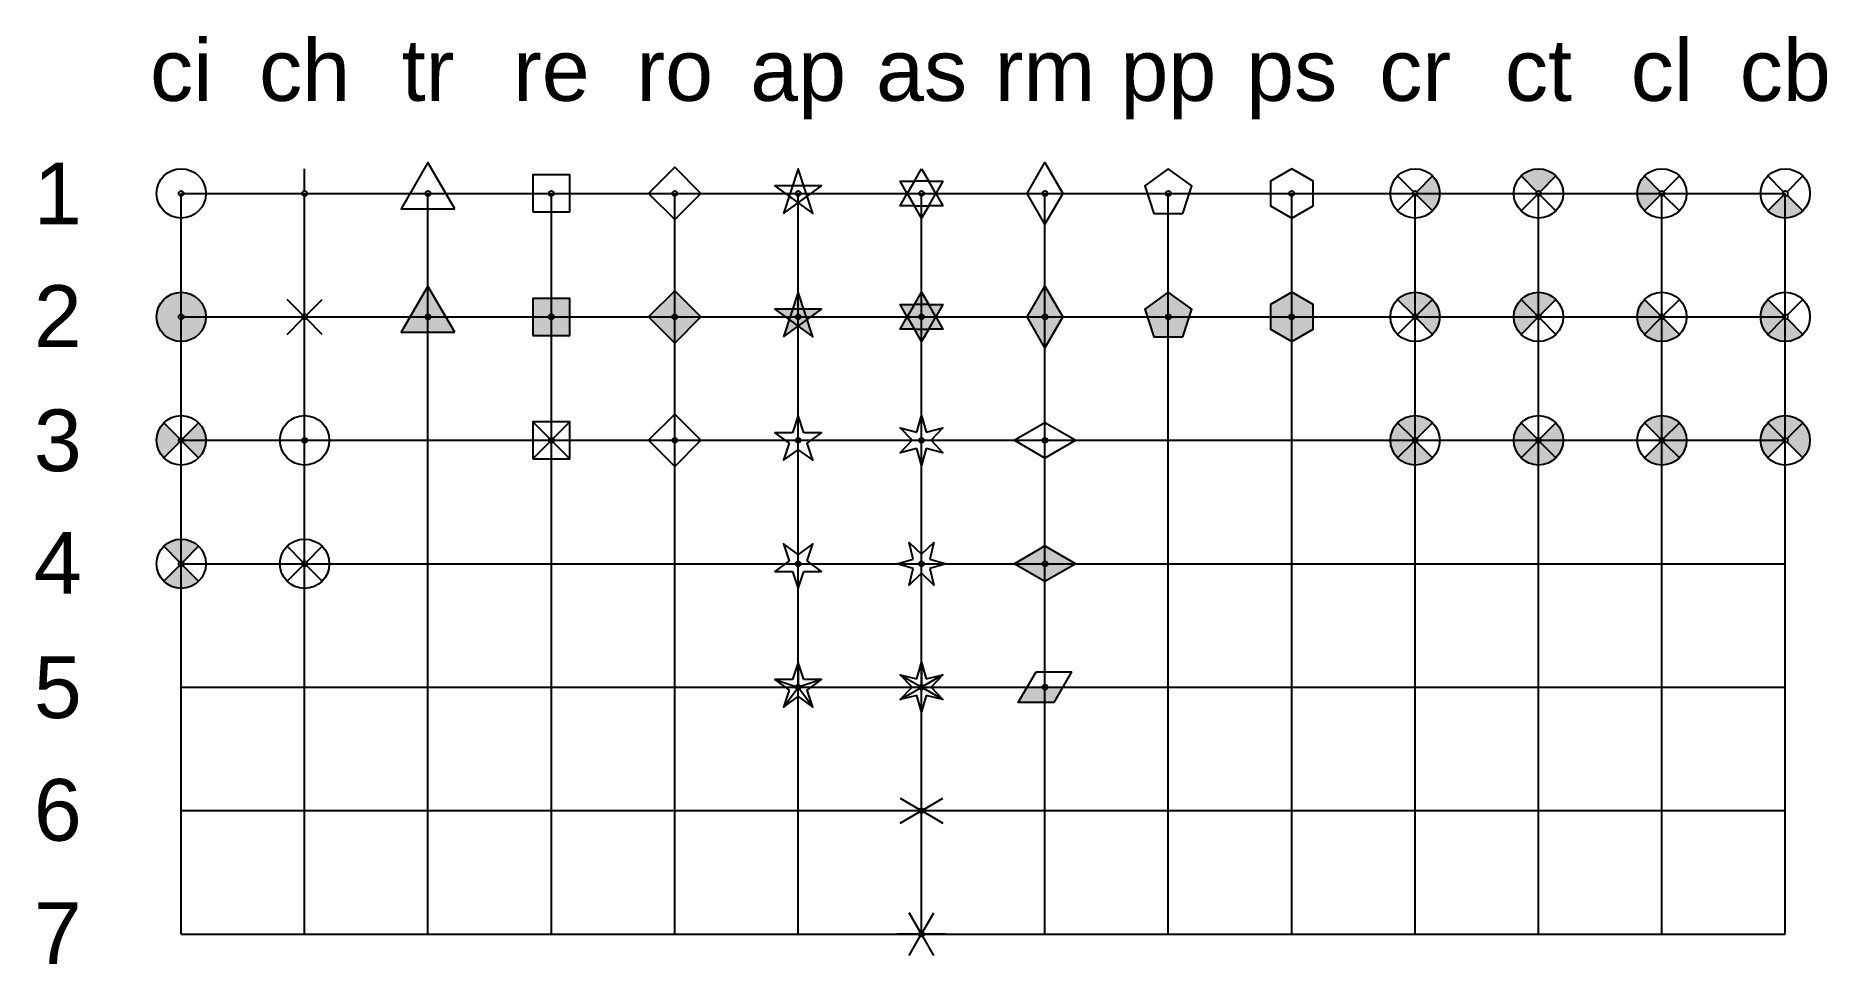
# Model space of a CAD drawing. Header units: millimetres. Extents: x -5.9 to 66.7, y 18.8 to 56.4.
import ezdxf
from ezdxf.enums import TextEntityAlignment as Align

# ---------------------------------------------------------------- set-up
doc = ezdxf.new("R2010")
doc.units = ezdxf.units.MM
doc.layers.add('1', color=1, linetype='Continuous')
doc.styles.get("Standard").update_dxf_attribs({"font": 'arial.ttf'})

# ---------------------------------------------------------------- blocks, each defined once
blk = doc.blocks.new('ci-01')
at = {"color": 0}
for radius in [1, 0.1]:
    blk.add_circle((0, 0), radius, dxfattribs=at)
blk = doc.blocks.new('ci-02')
h = blk.add_hatch(color=0)
h.dxf.hatch_style = 1
h.paths.add_polyline_path([(1, 0, 1), (-1, 0, 1)])
h.paths.add_polyline_path([(-0.1, 0, -1), (0.1, 0, -1)], flags=16)
at = {"color": 0}
for radius in [1, 0.1]:
    blk.add_circle((0, 0), radius, dxfattribs=at)
blk = doc.blocks.new('ci-03')
h = blk.add_hatch(color=0)
h.dxf.hatch_style = 1
edge = h.paths.add_edge_path()
edge.add_arc((0, 0), 1, 0, 45)
edge.add_line((0.707, 0.707), (0.071, 0.071))
edge.add_arc((0, 0), 0.1, 0, 45, ccw=False)
edge.add_arc((0, 0), 0.1, -45, 0, ccw=False)
edge.add_line((0.071, -0.071), (0.707, -0.707))
edge.add_arc((0, 0), 1, 315, 360)
edge = h.paths.add_edge_path()
edge.add_arc((0, 0), 0.1, 135, 180, ccw=False)
edge.add_line((-0.071, 0.071), (-0.707, 0.707))
edge.add_arc((0, 0), 1, 135, 180)
edge.add_arc((0, 0), 1, 180, 225)
edge.add_line((-0.707, -0.707), (-0.071, -0.071))
edge.add_arc((0, 0), 0.1, 180, 225, ccw=False)
for p, q in [((-0.071, 0.071), (-0.707, 0.707)), ((0.071, 0.071), (0.707, 0.707)), ((-0.707, -0.707), (-0.071, -0.071)), ((0.707, -0.707), (0.071, -0.071))]:
    blk.add_line(p, q)
at = {"color": 0}
for radius in [1, 0.1]:
    blk.add_circle((0, 0), radius, dxfattribs=at)
blk = doc.blocks.new('ci-04')
h = blk.add_hatch(color=0)
h.dxf.hatch_style = 1
edge = h.paths.add_edge_path()
edge.add_arc((0, 0), 1, 90, 135)
edge.add_line((-0.707, 0.707), (-0.071, 0.071))
edge.add_arc((0, 0), 0.1, 90, 135, ccw=False)
edge.add_arc((0, 0), 0.1, 45, 90, ccw=False)
edge.add_line((0.071, 0.071), (0.707, 0.707))
edge.add_arc((0, 0), 1, 405, 450)
edge = h.paths.add_edge_path()
edge.add_arc((0, 0), 0.1, 225, 270, ccw=False)
edge.add_line((-0.071, -0.071), (-0.707, -0.707))
edge.add_arc((0, 0), 1, 225, 270)
edge.add_arc((0, 0), 1, 270, 315)
edge.add_line((0.707, -0.707), (0.071, -0.071))
edge.add_arc((0, 0), 0.1, 270, 315, ccw=False)
for p, q in [((-0.071, 0.071), (-0.707, 0.707)), ((0.707, 0.707), (0.071, 0.071)), ((-0.071, -0.071), (-0.707, -0.707)), ((0.707, -0.707), (0.071, -0.071))]:
    blk.add_line(p, q)
at = {"color": 0}
for radius in [1, 0.1]:
    blk.add_circle((0, 0), radius, dxfattribs=at)
blk = doc.blocks.new('ch-01')
for p, q in [((0, 0.1), (0, 1)), ((-1, 0), (-0.1, 0)), ((0.1, 0), (1, 0)), ((0, -1), (0, -0.1))]:
    blk.add_line(p, q)
at = {"color": 0}
blk.add_circle((0, 0), 0.1, dxfattribs=at)
blk = doc.blocks.new('ch-02')
for p, q in [((-0.071, 0.071), (-0.707, 0.707)), ((0.071, 0.071), (0.707, 0.707)), ((-0.707, -0.707), (-0.071, -0.071)), ((0.707, -0.707), (0.071, -0.071))]:
    blk.add_line(p, q)
at = {"color": 0}
blk.add_circle((0, 0), 0.1, dxfattribs=at)
blk = doc.blocks.new('ch-03')
for p, q in [((0, 0.1), (0, 1)), ((-1, 0), (-0.1, 0)), ((0.1, 0), (1, 0)), ((0, -1), (0, -0.1))]:
    blk.add_line(p, q)
at = {"color": 0}
for radius in [1, 0.1]:
    blk.add_circle((0, 0), radius, dxfattribs=at)
blk = doc.blocks.new('tr-01')
blk.add_lwpolyline([(1.083, -0.625), (0, 1.25), (-1.083, -0.625)], close=True)
at = {"color": 0}
blk.add_circle((0, 0), 0.1, dxfattribs=at)
blk = doc.blocks.new('tr-02')
h = blk.add_hatch(color=0)
h.dxf.hatch_style = 1
h.paths.add_polyline_path([(0, 1.25), (-1.083, -0.625), (1.083, -0.625)])
h.paths.add_polyline_path([(-0.1, 0, -1), (0.1, 0, -1)], flags=16)
blk.add_lwpolyline([(1.083, -0.625), (0, 1.25), (-1.083, -0.625)], close=True)
at = {"color": 0}
blk.add_circle((0, 0), 0.1, dxfattribs=at)
blk = doc.blocks.new('re-01')
blk.add_lwpolyline([(-0.75, -0.75), (0.75, -0.75), (0.75, 0.75), (-0.75, 0.75)], close=True)
at = {"color": 0}
blk.add_circle((0, 0), 0.1, dxfattribs=at)
blk = doc.blocks.new('re-02')
h = blk.add_hatch(color=0)
h.dxf.hatch_style = 1
h.paths.add_polyline_path([(0.75, 0.75), (-0.75, 0.75), (-0.75, -0.75), (0.75, -0.75)])
h.paths.add_polyline_path([(-0.1, 0, -1), (0.1, 0, -1)], flags=16)
blk.add_lwpolyline([(-0.75, -0.75), (0.75, -0.75), (0.75, 0.75), (-0.75, 0.75)], close=True)
at = {"color": 0}
blk.add_circle((0, 0), 0.1, dxfattribs=at)
blk = doc.blocks.new('re-03')
at = {"color": 0}
for p, q in [((-0.75, 0.75), (-0.071, 0.071)), ((0.071, 0.071), (0.75, 0.75)), ((-0.75, -0.75), (-0.071, -0.071)), ((0.071, -0.071), (0.75, -0.75))]:
    blk.add_line(p, q, dxfattribs=at)
blk.add_lwpolyline([(-0.75, -0.75), (0.75, -0.75), (0.75, 0.75), (-0.75, 0.75)], close=True)
blk.add_circle((0, 0), 0.1, dxfattribs=at)
blk = doc.blocks.new('ro-01')
blk.add_lwpolyline([(0, -1.061), (1.061, 0), (0, 1.061), (-1.061, 0)], close=True)
at = {"color": 0}
blk.add_circle((0, 0), 0.1, dxfattribs=at)
blk = doc.blocks.new('ro-02')
h = blk.add_hatch(color=0)
h.dxf.hatch_style = 1
h.paths.add_polyline_path([(1.061, 0), (0, 1.061), (-1.061, 0), (0, -1.061)])
h.paths.add_polyline_path([(-0.1, 0, -1), (0.1, 0, -1)], flags=16)
blk.add_lwpolyline([(0, -1.061), (1.061, 0), (0, 1.061), (-1.061, 0)], close=True)
at = {"color": 0}
blk.add_circle((0, 0), 0.1, dxfattribs=at)
blk = doc.blocks.new('ro-03')
at = {"color": 0}
for p, q in [((0, 0.1), (0, 1.061)), ((-1.061, 0), (-0.1, 0)), ((0.1, 0), (1.061, 0)), ((0, -1.061), (0, -0.1))]:
    blk.add_line(p, q, dxfattribs=at)
blk.add_lwpolyline([(0, -1.061), (1.061, 0), (0, 1.061), (-1.061, 0)], close=True)
blk.add_circle((0, 0), 0.1, dxfattribs=at)
blk = doc.blocks.new('ap-01')
blk.add_lwpolyline([(-0.588, -0.809), (0.951, 0.309), (-0.951, 0.309), (0.588, -0.809), (0, 1)], close=True)
at = {"color": 0}
blk.add_circle((0, 0), 0.1, dxfattribs=at)
blk = doc.blocks.new('ap-02')
h = blk.add_hatch(color=0)
h.dxf.hatch_style = 1
h.paths.add_polyline_path([(0.225, 0.309), (-0.225, 0.309), (-0.363, -0.118), (0, -0.382), (0.363, -0.118)])
h.paths.add_polyline_path([(0.1, 0, -1), (-0.1, 0, -1)], flags=16)
h.paths.add_polyline_path([(0.951, 0.309), (0.225, 0.309), (0.363, -0.118)])
h.paths.add_polyline_path([(0, 1), (-0.225, 0.309), (0.225, 0.309)])
h.paths.add_polyline_path([(-0.225, 0.309), (-0.951, 0.309), (-0.363, -0.118)])
h.paths.add_polyline_path([(-0.363, -0.118), (-0.588, -0.809), (0, -0.382)])
h.paths.add_polyline_path([(0.363, -0.118), (0, -0.382), (0.588, -0.809)])
blk.add_lwpolyline([(-0.588, -0.809), (0.951, 0.309), (-0.951, 0.309), (0.588, -0.809), (0, 1)], close=True)
at = {"color": 0}
blk.add_circle((0, 0), 0.1, dxfattribs=at)
blk = doc.blocks.new('ap-03')
for points in [[(0.225, 0.309), (0, 1), (-0.225, 0.309)], [(-0.225, 0.309), (-0.951, 0.309), (-0.363, -0.118)], [(0, -0.382), (0.588, -0.809), (0.363, -0.118), (0.951, 0.309), (0.225, 0.309)], [(-0.363, -0.118), (-0.588, -0.809), (0, -0.382)]]:
    blk.add_lwpolyline(points)
at = {"color": 0}
blk.add_circle((0, 0), 0.1, dxfattribs=at)
blk = doc.blocks.new('as-01')
at = {"color": 0}
blk.add_lwpolyline([(0, 1), (0.289, 0.5), (0.866, 0.5), (0.577, 0), (0.866, -0.5), (0.289, -0.5), (0, -1), (-0.289, -0.5), (-0.866, -0.5), (-0.577, 0), (-0.866, 0.5), (-0.289, 0.5), (-0.577, 0), (-0.289, -0.5), (0.289, -0.5), (0.577, 0), (0.289, 0.5), (-0.289, 0.5)], close=True, dxfattribs=at)
blk.add_circle((0, 0), 0.1, dxfattribs=at)
blk = doc.blocks.new('as-02')
h = blk.add_hatch(color=0)
h.dxf.hatch_style = 1
h.paths.add_polyline_path([(0, 1), (-0.289, 0.5), (0.289, 0.5)])
h.paths.add_polyline_path([(0.866, 0.5), (0.289, 0.5), (0.577, 0)])
h.paths.add_polyline_path([(0.577, 0), (0.289, -0.5), (0.866, -0.5)])
h.paths.add_polyline_path([(-0.289, -0.5), (0, -1), (0.289, -0.5)])
h.paths.add_polyline_path([(-0.289, -0.5), (-0.577, 0), (-0.866, -0.5)])
h.paths.add_polyline_path([(-0.289, 0.5), (-0.866, 0.5), (-0.577, 0)])
h.paths.add_polyline_path([(-0.289, 0.5), (-0.577, 0), (-0.289, -0.5), (0.289, -0.5), (0.577, 0), (0.289, 0.5)])
h.paths.add_polyline_path([(0.1, 0, -1), (-0.1, 0, -1)], flags=16)
at = {"color": 0}
blk.add_lwpolyline([(0, 1), (0.289, 0.5), (0.866, 0.5), (0.577, 0), (0.866, -0.5), (0.289, -0.5), (0, -1), (-0.289, -0.5), (-0.866, -0.5), (-0.577, 0), (-0.866, 0.5), (-0.289, 0.5), (-0.577, 0), (-0.289, -0.5), (0.289, -0.5), (0.577, 0), (0.289, 0.5), (-0.289, 0.5)], close=True, dxfattribs=at)
blk.add_circle((0, 0), 0.1, dxfattribs=at)
blk = doc.blocks.new('as-03')
at = {"color": 0}
for points in [[(-0.192, 0.333), (0, 1), (0.192, 0.333)], [(-0.385, 0), (-0.866, 0.5), (-0.192, 0.333)], [(-0.192, -0.333), (-0.866, -0.5), (-0.385, 0)], [(0.192, 0.333), (0.866, 0.5), (0.385, 0)], [(0.385, 0), (0.866, -0.5), (0.192, -0.333)], [(0.192, -0.333), (0, -1), (-0.192, -0.333)]]:
    blk.add_lwpolyline(points, dxfattribs=at)
blk.add_circle((0, 0), 0.1, dxfattribs=at)
blk = doc.blocks.new('rm-01')
blk.add_lwpolyline([(-0.722, 0), (0, 1.25), (0.722, 0), (0, -1.25)], close=True)
at = {"color": 0}
blk.add_circle((0, 0), 0.1, dxfattribs=at)
blk.add_circle((0, 0), 0.1, dxfattribs=at)
blk = doc.blocks.new('rm-02')
h = blk.add_hatch(color=0)
h.dxf.hatch_style = 1
h.paths.add_polyline_path([(0, -1.25), (0.722, 0), (0, 1.25), (-0.722, 0)])
h.paths.add_polyline_path([(-0.1, 0, -1), (0.1, 0, -1)], flags=16)
blk.add_lwpolyline([(-0.722, 0), (0, 1.25), (0.722, 0), (0, -1.25)], close=True)
at = {"color": 0}
blk.add_circle((0, 0), 0.1, dxfattribs=at)
blk.add_circle((0, 0), 0.1, dxfattribs=at)
blk = doc.blocks.new('rm-03')
blk.add_lwpolyline([(0, -0.722), (-1.25, 0), (0, 0.722), (1.25, 0)], close=True)
at = {"color": 0}
blk.add_circle((0, 0), 0.1, dxfattribs=at)
blk.add_circle((0, 0), 0.1, dxfattribs=at)
blk = doc.blocks.new('rm-04')
blk.add_lwpolyline([(0, -0.722), (-1.25, 0), (0, 0.722), (1.25, 0)], close=True)
at = {"color": 0}
blk.add_circle((0, 0), 0.1, dxfattribs=at)
blk.add_circle((0, 0), 0.1, dxfattribs=at)
blk = doc.blocks.new('rm-05')
h = blk.add_hatch(color=0)
h.dxf.hatch_style = 1
h.paths.add_polyline_path([(0, -0.1, -0.414214), (-0.1, 0), (-0.722, 0), (-1.083, -0.625), (0, -0.625)])
h.paths.add_polyline_path([(0.722, 0), (0.1, 0, -0.414214), (0, -0.1), (0, -0.625), (0.361, -0.625)])
at = {"color": 0}
for p, q in [((-0.722, 0), (-0.1, 0)), ((0.1, 0), (0.722, 0))]:
    blk.add_line(p, q, dxfattribs=at)
at = {"color": 0, "rotation": 210.0000000000001}
blk.add_blockref('rm-03', (0, 0), dxfattribs=at)
blk = doc.blocks.new('pp-01')
blk.add_lwpolyline([(0.588, -0.809), (0.951, 0.309), (0, 1), (-0.951, 0.309), (-0.588, -0.809)], close=True)
at = {"color": 0}
blk.add_circle((0, 0), 0.1, dxfattribs=at)
blk = doc.blocks.new('pp-02')
h = blk.add_hatch(color=0)
h.dxf.hatch_style = 1
h.paths.add_polyline_path([(0.951, 0.309), (0, 1), (-0.951, 0.309), (-0.588, -0.809), (0.588, -0.809)])
h.paths.add_polyline_path([(-0.1, 0, -1), (0.1, 0, -1)], flags=16)
blk.add_lwpolyline([(0.588, -0.809), (0.951, 0.309), (0, 1), (-0.951, 0.309), (-0.588, -0.809)], close=True)
at = {"color": 0}
blk.add_circle((0, 0), 0.1, dxfattribs=at)
blk = doc.blocks.new('ps-01')
at = {"color": 0}
blk.add_lwpolyline([(0, -1), (0.866, -0.5), (0.866, 0.5), (0, 1), (-0.866, 0.5), (-0.866, -0.5), (0, -1)], dxfattribs=at)
blk.add_circle((0, 0), 0.1, dxfattribs=at)
blk = doc.blocks.new('ps-02')
h = blk.add_hatch(color=0)
h.dxf.hatch_style = 1
h.paths.add_polyline_path([(0, 1), (-0.866, 0.5), (-0.866, -0.5), (0, -1), (0.866, -0.5), (0.866, 0.5)])
h.paths.add_polyline_path([(0.1, 0, -1), (-0.1, 0, -1)], flags=16)
at = {"color": 0}
blk.add_lwpolyline([(0, -1), (0.866, -0.5), (0.866, 0.5), (0, 1), (-0.866, 0.5), (-0.866, -0.5), (0, -1)], dxfattribs=at)
blk.add_circle((0, 0), 0.1, dxfattribs=at)
blk = doc.blocks.new('ch-04')
for p, q in [((-0.071, 0.071), (-0.707, 0.707)), ((0.071, 0.071), (0.707, 0.707)), ((-0.707, -0.707), (-0.071, -0.071)), ((0.707, -0.707), (0.071, -0.071))]:
    blk.add_line(p, q)
at = {"color": 0}
for radius in [1, 0.1]:
    blk.add_circle((0, 0), radius, dxfattribs=at)
blk = doc.blocks.new('ap-04')
for points in [[(0, 0.382), (-0.588, 0.809), (-0.363, 0.118), (-0.951, -0.309), (-0.225, -0.309)], [(0.363, 0.118), (0.588, 0.809), (0, 0.382)], [(0.225, -0.309), (0.951, -0.309), (0.363, 0.118)], [(-0.225, -0.309), (0, -1), (0.225, -0.309)]]:
    blk.add_lwpolyline(points)
at = {"color": 0}
blk.add_circle((0, 0), 0.1, dxfattribs=at)
blk = doc.blocks.new('ap-05')
at = {"color": 0}
for p, q in [((0, 1), (0, 0.1)), ((-0.951, 0.309), (-0.095, 0.031)), ((0.951, 0.309), (0.095, 0.031)), ((-0.588, -0.809), (-0.059, -0.081)), ((0.588, -0.809), (0.059, -0.081))]:
    blk.add_line(p, q, dxfattribs=at)
for points in [[(0.225, 0.309), (0, 1), (-0.225, 0.309)], [(-0.225, 0.309), (-0.951, 0.309), (-0.363, -0.118)], [(0, -0.382), (0.588, -0.809), (0.363, -0.118), (0.951, 0.309), (0.225, 0.309)], [(-0.363, -0.118), (-0.588, -0.809), (0, -0.382)]]:
    blk.add_lwpolyline(points)
blk.add_circle((0, 0), 0.1, dxfattribs=at)
blk = doc.blocks.new('as-04')
at = {"color": 0}
for points in [[(-0.333, 0.192), (-0.5, 0.866), (0, 0.385)], [(0, 0.385), (0.5, 0.866), (0.333, 0.192)], [(-0.333, -0.192), (-1, 0), (-0.333, 0.192)], [(0.333, 0.192), (1, 0), (0.333, -0.192)], [(0, -0.385), (-0.5, -0.866), (-0.333, -0.192)], [(0.333, -0.192), (0.5, -0.866), (0, -0.385)]]:
    blk.add_lwpolyline(points, dxfattribs=at)
blk.add_circle((0, 0), 0.1, dxfattribs=at)
blk = doc.blocks.new('as-05')
at = {"color": 0}
for p, q in [((0, 1), (0, 0.1)), ((-0.866, 0.5), (-0.087, 0.05)), ((0.866, 0.5), (0.087, 0.05)), ((-0.866, -0.5), (-0.087, -0.05)), ((0, -1), (0, -0.1)), ((0.866, -0.5), (0.087, -0.05))]:
    blk.add_line(p, q, dxfattribs=at)
at = {"color": 0, "rotation": 90}
blk.add_blockref('as-04', (0, 0), dxfattribs=at)
blk = doc.blocks.new('as-06')
at = {"color": 0}
for p, q in [((0, 0.1), (0, 1)), ((-0.866, 0.5), (-0.087, 0.05)), ((0.087, 0.05), (0.866, 0.5)), ((-0.866, -0.5), (-0.087, -0.05)), ((0, -1), (0, -0.1)), ((0.087, -0.05), (0.866, -0.5))]:
    blk.add_line(p, q, dxfattribs=at)
blk.add_circle((0, 0), 0.1, dxfattribs=at)
blk = doc.blocks.new('as-07')
at = {"color": 0}
for p, q in [((-0.05, 0.087), (-0.5, 0.866)), ((0.05, 0.087), (0.5, 0.866)), ((-0.1, 0), (-1, 0)), ((1, 0), (0.1, 0)), ((-0.5, -0.866), (-0.05, -0.087)), ((0.5, -0.866), (0.05, -0.087))]:
    blk.add_line(p, q, dxfattribs=at)
blk.add_circle((0, 0), 0.1, dxfattribs=at)
blk = doc.blocks.new('cr-01')
h = blk.add_hatch(color=0)
h.dxf.hatch_style = 1
h.paths.add_polyline_path([(1, 0, 0.198912), (0.707, 0.707), (0.071, 0.071, -0.198912), (0.1, 0, -0.198912), (0.071, -0.071), (0.707, -0.707, 0.198912)])
for p, q in [((-0.071, 0.071), (-0.707, 0.707)), ((0.707, 0.707), (0.071, 0.071)), ((-0.071, -0.071), (-0.707, -0.707)), ((0.707, -0.707), (0.071, -0.071))]:
    blk.add_line(p, q)
at = {"color": 0}
for radius in [1, 0.1]:
    blk.add_circle((0, 0), radius, dxfattribs=at)
blk = doc.blocks.new('cr-02')
h = blk.add_hatch(color=0)
h.dxf.hatch_style = 1
h.paths.add_polyline_path([(0.707, 0.707), (0.071, 0.071, -0.414214), (0.071, -0.071), (0.707, -0.707, 0.414214)])
h.paths.add_polyline_path([(0.707, 0.707, 0.198912), (0, 1, 0.198912), (-0.707, 0.707), (-0.071, 0.071, -0.198912), (0, 0.1, -0.198912), (0.071, 0.071)])
at = {"color": 0}
for p, q in [((-0.071, 0.071), (-0.707, 0.707)), ((0.707, 0.707), (0.071, 0.071)), ((-0.071, -0.071), (-0.707, -0.707)), ((0.707, -0.707), (0.071, -0.071))]:
    blk.add_line(p, q, dxfattribs=at)
for radius in [1, 0.1]:
    blk.add_circle((0, 0), radius, dxfattribs=at)
blk = doc.blocks.new('cr-03')
h = blk.add_hatch(color=0)
h.dxf.hatch_style = 1
h.paths.add_polyline_path([(0.707, 0.707, 0.198912), (0, 1, 1), (0, -1, 0.198912), (0.707, -0.707), (0.071, -0.071, -0.198912), (0, -0.1, -1), (0, 0.1, -0.198912), (0.071, 0.071)])
at = {"color": 0}
for p, q in [((-0.071, 0.071), (-0.707, 0.707)), ((0.707, 0.707), (0.071, 0.071)), ((-0.071, -0.071), (-0.707, -0.707)), ((0.707, -0.707), (0.071, -0.071))]:
    blk.add_line(p, q, dxfattribs=at)
for radius in [1, 0.1]:
    blk.add_circle((0, 0), radius, dxfattribs=at)
blk = doc.blocks.new('ct-01')
h = blk.add_hatch(color=0)
h.dxf.hatch_style = 1
h.paths.add_polyline_path([(0, 1, 0.198912), (-0.707, 0.707), (-0.071, 0.071, -0.198912), (0, 0.1, -0.198912), (0.071, 0.071), (0.707, 0.707, 0.198912)])
for p, q in [((-0.707, 0.707), (-0.071, 0.071)), ((0.707, 0.707), (0.071, 0.071)), ((-0.071, -0.071), (-0.707, -0.707)), ((0.071, -0.071), (0.707, -0.707))]:
    blk.add_line(p, q)
at = {"color": 0}
for radius in [1, 0.1]:
    blk.add_circle((0, 0), radius, dxfattribs=at)
blk = doc.blocks.new('ct-02')
h = blk.add_hatch(color=0)
h.dxf.hatch_style = 1
h.paths.add_polyline_path([(-0.707, 0.707), (-0.071, 0.071, -0.414214), (0.071, 0.071), (0.707, 0.707, 0.414214)])
h.paths.add_polyline_path([(-0.707, 0.707, 0.198912), (-1, 0, 0.198912), (-0.707, -0.707), (-0.071, -0.071, -0.198912), (-0.1, 0, -0.198912), (-0.071, 0.071)])
at = {"color": 0}
for p, q in [((-0.707, 0.707), (-0.071, 0.071)), ((0.707, 0.707), (0.071, 0.071)), ((-0.071, -0.071), (-0.707, -0.707)), ((0.071, -0.071), (0.707, -0.707))]:
    blk.add_line(p, q, dxfattribs=at)
for radius in [1, 0.1]:
    blk.add_circle((0, 0), radius, dxfattribs=at)
blk = doc.blocks.new('ct-03')
h = blk.add_hatch(color=0)
h.dxf.hatch_style = 1
h.paths.add_polyline_path([(-0.707, 0.707, 0.198912), (-1, 0, 1), (1, 0, 0.198912), (0.707, 0.707), (0.071, 0.071, -0.198912), (0.1, 0, -1), (-0.1, 0, -0.198912), (-0.071, 0.071)])
at = {"color": 0}
for p, q in [((-0.707, 0.707), (-0.071, 0.071)), ((0.707, 0.707), (0.071, 0.071)), ((-0.071, -0.071), (-0.707, -0.707)), ((0.071, -0.071), (0.707, -0.707))]:
    blk.add_line(p, q, dxfattribs=at)
for radius in [1, 0.1]:
    blk.add_circle((0, 0), radius, dxfattribs=at)
blk = doc.blocks.new('cl-01')
h = blk.add_hatch(color=0)
h.dxf.hatch_style = 1
h.paths.add_polyline_path([(-1, 0, 0.198912), (-0.707, -0.707), (-0.071, -0.071, -0.198912), (-0.1, 0, -0.198912), (-0.071, 0.071), (-0.707, 0.707, 0.198912)])
for p, q in [((-0.707, 0.707), (-0.071, 0.071)), ((0.071, 0.071), (0.707, 0.707)), ((-0.707, -0.707), (-0.071, -0.071)), ((0.071, -0.071), (0.707, -0.707))]:
    blk.add_line(p, q)
at = {"color": 0}
for radius in [1, 0.1]:
    blk.add_circle((0, 0), radius, dxfattribs=at)
blk = doc.blocks.new('cl-02')
h = blk.add_hatch(color=0)
h.dxf.hatch_style = 1
h.paths.add_polyline_path([(-0.707, -0.707), (-0.071, -0.071, -0.414214), (-0.071, 0.071), (-0.707, 0.707, 0.414214)])
h.paths.add_polyline_path([(-0.707, -0.707, 0.198912), (0, -1, 0.198912), (0.707, -0.707), (0.071, -0.071, -0.198912), (0, -0.1, -0.198912), (-0.071, -0.071)])
at = {"color": 0}
for p, q in [((-0.707, 0.707), (-0.071, 0.071)), ((0.071, 0.071), (0.707, 0.707)), ((-0.707, -0.707), (-0.071, -0.071)), ((0.071, -0.071), (0.707, -0.707))]:
    blk.add_line(p, q, dxfattribs=at)
for radius in [1, 0.1]:
    blk.add_circle((0, 0), radius, dxfattribs=at)
blk = doc.blocks.new('cl-03')
h = blk.add_hatch(color=0)
h.dxf.hatch_style = 1
h.paths.add_polyline_path([(-0.707, -0.707, 0.198912), (0, -1, 1), (0, 1, 0.198912), (-0.707, 0.707), (-0.071, 0.071, -0.198912), (0, 0.1, -1), (0, -0.1, -0.198912), (-0.071, -0.071)])
at = {"color": 0}
for p, q in [((-0.707, 0.707), (-0.071, 0.071)), ((0.071, 0.071), (0.707, 0.707)), ((-0.707, -0.707), (-0.071, -0.071)), ((0.071, -0.071), (0.707, -0.707))]:
    blk.add_line(p, q, dxfattribs=at)
for radius in [1, 0.1]:
    blk.add_circle((0, 0), radius, dxfattribs=at)
blk = doc.blocks.new('cb-01')
h = blk.add_hatch(color=0)
h.dxf.hatch_style = 1
h.paths.add_polyline_path([(0, -1, 0.198912), (0.707, -0.707), (0.071, -0.071, -0.198912), (0, -0.1, -0.198912), (-0.071, -0.071), (-0.707, -0.707, 0.198912)])
for p, q in [((-0.071, 0.071), (-0.707, 0.707)), ((0.071, 0.071), (0.707, 0.707)), ((-0.707, -0.707), (-0.071, -0.071)), ((0.707, -0.707), (0.071, -0.071))]:
    blk.add_line(p, q)
at = {"color": 0}
for radius in [1, 0.1]:
    blk.add_circle((0, 0), radius, dxfattribs=at)
blk = doc.blocks.new('cb-02')
h = blk.add_hatch(color=0)
h.dxf.hatch_style = 1
h.paths.add_polyline_path([(-0.707, -0.707), (-0.071, -0.071, -0.414214), (-0.071, 0.071), (-0.707, 0.707, 0.414214)])
h.paths.add_polyline_path([(-0.707, -0.707, 0.198912), (0, -1, 0.198912), (0.707, -0.707), (0.071, -0.071, -0.198912), (0, -0.1, -0.198912), (-0.071, -0.071)])
at = {"color": 0}
for p, q in [((-0.707, 0.707), (-0.071, 0.071)), ((0.071, 0.071), (0.707, 0.707)), ((-0.707, -0.707), (-0.071, -0.071)), ((0.071, -0.071), (0.707, -0.707))]:
    blk.add_line(p, q, dxfattribs=at)
for radius in [1, 0.1]:
    blk.add_circle((0, 0), radius, dxfattribs=at)
blk = doc.blocks.new('cb-03')
h = blk.add_hatch(color=0)
h.dxf.hatch_style = 1
h.paths.add_polyline_path([(0.707, -0.707, 0.198912), (1, 0, 1), (-1, 0, 0.198912), (-0.707, -0.707), (-0.071, -0.071, -0.198912), (-0.1, 0, -1), (0.1, 0, -0.198912), (0.071, -0.071)])
at = {"color": 0}
for p, q in [((-0.071, 0.071), (-0.707, 0.707)), ((0.071, 0.071), (0.707, 0.707)), ((-0.707, -0.707), (-0.071, -0.071)), ((0.707, -0.707), (0.071, -0.071))]:
    blk.add_line(p, q, dxfattribs=at)
for radius in [1, 0.1]:
    blk.add_circle((0, 0), radius, dxfattribs=at)

msp = doc.modelspace()

# ---------------------------------------------------------------- hatches: boundary and pattern name
h = msp.add_hatch(color=0)
h.dxf.hatch_style = 1
h.paths.add_polyline_path([(36.25, 35), (35, 35.722), (33.75, 35), (35, 34.278)])
h.paths.add_polyline_path([(35, 34.9, -1), (35, 35.1, -1)], flags=16)

# ---------------------------------------------------------------- linework, layer by layer
at = {"layer": '1'}
for p, q in [((0, 50), (65, 50)), ((0, 20), (0, 50)), ((5, 20), (5, 50)), ((10, 20), (10, 50)), ((15, 20), (15, 50)), ((20, 20), (20, 50)), ((25, 20), (25, 50)), ((30, 20), (30, 50)), ((35, 20), (35, 50)), ((40, 20), (40, 50)), ((45, 20), (45, 50)), ((50, 20), (50, 50)), ((55, 20), (55, 50)), ((60, 20), (60, 50)), ((65, 20), (65, 50)), ((0, 45), (65, 45)), ((0, 40), (65, 40)), ((0, 35), (65, 35)), ((0, 30), (65, 30)), ((0, 25), (65, 25)), ((0, 20), (65, 20))]:
    msp.add_line(p, q, dxfattribs=at)

# ---------------------------------------------------------------- block references
at = {"color": 0}
for name, p in [('ci-01', (0, 50)), ('ch-01', (5, 50)), ('tr-01', (10, 50)), ('ro-01', (20, 50)), ('ap-01', (25, 50)), ('as-01', (30, 50)), ('rm-01', (35, 50)), ('pp-01', (40, 50)), ('ps-01', (45, 50)), ('cr-01', (50, 50)), ('ct-01', (55, 50)), ('cl-01', (60, 50)), ('cb-01', (65, 50)), ('re-01', (15, 50)), ('ci-02', (0, 45)), ('tr-02', (10, 45)), ('re-02', (15, 45)), ('ro-02', (20, 45)), ('ap-02', (25, 45)), ('as-02', (30, 45)), ('rm-02', (35, 45)), ('pp-02', (40, 45)), ('ps-02', (45, 45)), ('cr-02', (50, 45)), ('ct-02', (55, 45)), ('cl-02', (60, 45)), ('cb-02', (65, 45)), ('ch-02', (5, 45)), ('ci-03', (0, 40)), ('ch-03', (5, 40)), ('re-03', (15, 40)), ('ro-03', (20, 40)), ('ap-03', (25, 40)), ('as-03', (30, 40)), ('rm-03', (35, 40)), ('cr-03', (50, 40)), ('ct-03', (55, 40)), ('cl-03', (60, 40)), ('cb-03', (65, 40)), ('ci-04', (0, 35)), ('ch-04', (5, 35)), ('ap-04', (25, 35)), ('as-04', (30, 35)), ('rm-04', (35, 35)), ('rm-05', (35, 30)), ('ap-05', (25, 30)), ('as-05', (30, 30)), ('as-06', (30, 25)), ('as-07', (30, 20))]:
    msp.add_blockref(name, p, dxfattribs=at)

# ---------------------------------------------------------------- texts
for s, p in [('ci', (0, 55)), ('ch', (5, 55)), ('tr', (10, 55)), ('ct', (55, 55)), ('cl', (60, 55)), ('cb', (65, 55)), ('re', (15, 55)), ('ro', (20, 55)), ('ap', (25, 55)), ('as', (30, 55)), ('rm', (35, 55)), ('pp', (40, 55)), ('ps', (45, 55)), ('cr', (50, 55)), ('1', (-5, 50)), ('2', (-5, 45.033)), ('3', (-5, 40)), ('4', (-5, 35.033)), ('5', (-5, 30)), ('6', (-5, 25.033)), ('7', (-5, 20.033))]:
    msp.add_text(s, height=2.5, dxfattribs=at).set_placement(p, align=Align.MIDDLE_CENTER)

doc.saveas('drawing.dxf')
